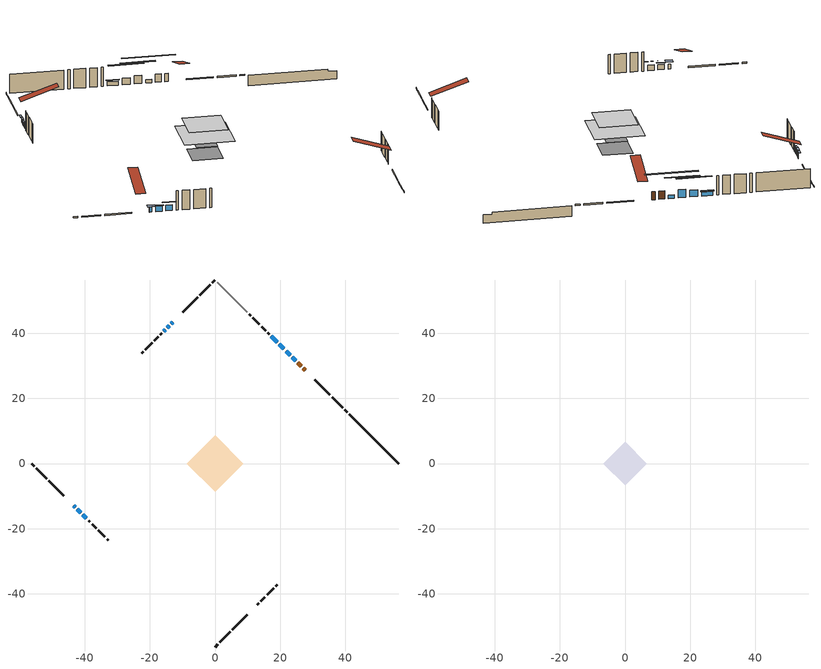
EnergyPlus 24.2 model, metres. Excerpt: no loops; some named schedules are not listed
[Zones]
conditioned space
 floor othersidecoefficients (Floor1 construction): -3.55,0 0,3.55 3.55,0 0,-3.55 z0.31
 floor othersidecoefficients (Floor2 construction): -0.43,0 0,0.43 0.43,0 0,-0.43 z0.31
 floor adiabatic (AdiabaticFloorConstruction): -8.62,0 0,8.62 8.62,0 0,-8.62 z2.75
 floor foundation (Slab1 construction): -5.23,0 0,5.23 5.23,0 0,-5.23 z-2.36
 wall outside (RimJoist1 construction): 0,-56.34 0.79,-55.54 / -56.34,0 -55.54,-0.79 / 0,56.34 -0.79,55.54 / 40.64,15.7 39.84,16.49 z0.31:0.61
 wall outside (RimJoist2 construction): 1.45,-54.89 4.7,-51.64 / -54.89,-1.45 -51.64,-4.7 / -1.45,54.89 -4.7,51.64 / 39.19,17.15 35.94,20.4 z0.31:0.61
 wall outside (RimJoist3 construction): 5.35,-50.98 9.97,-46.36 / -50.98,-5.35 -46.36,-9.97 / -5.35,50.98 -9.97,46.36 / 35.28,21.05 30.66,25.67 z0.31:0.61
 wall outside (AdiabaticWallConstruction 1): 27.64,28.69 27.07,29.27 / 26.41,29.92 25.45,30.89 z0.31:2.34
 wall outside (AdiabaticWallConstruction): -43.35,-12.99 -42.93,-13.41 z0.31:1.53; -12.99,43.35 -13.42,42.91 / -42.27,-14.06 -41.2,-15.14 / -40.54,-15.8 -39.46,-16.87 / -15.27,41.06 -15.71,40.63 z0.31:1.68; -14.08,42.26 -14.62,41.72 z0.31:1.84; 24.79,31.55 23.78,32.55 z0.31:1.12; 23.13,33.21 21.83,34.5 z0.31:2.34; 21.18,35.16 19.77,36.56 z0.31:1.99; 19.12,37.22 17.25,39.08 z0.31:1.33
 wall outside (Wall1 construction): 12.99,-43.34 13.39,-42.95 / -38.8,-17.53 -38.41,-17.93 / -16.36,39.97 -16.76,39.58 / 16.59,39.74 16.2,40.14 z0.31:5.19
 wall outside (Wall2 construction): 14.04,-42.29 15.31,-41.03 / -37.75,-18.58 -36.49,-19.85 / -17.41,38.92 -18.68,37.65 / 15.54,40.79 14.28,42.06 z0.31:5.19
 wall outside (Wall3 construction): 15.97,-40.37 18.02,-38.32 / -35.83,-20.51 -33.78,-22.56 / -19.34,37 -21.39,34.95 / 13.62,42.72 11.57,44.77 z0.31:5.19
 wall outside (Wall4 construction): 18.68,-37.66 19.06,-37.28 / -33.12,-23.21 -32.74,-23.6 / -22.05,34.29 -22.43,33.91 / 10.91,45.42 10.53,45.81 z0.31:5.19
 wall foundation (FoundationWall1 construction): 41.29,15.04,-2.36 41.29,15.04,0.31 54.83,1.5,0.31 54.83,1.5,-0.23 56.34,0,-0.23 56.34,0,-2.36
 wall adiabatic (Wall5 construction): 9.87,46.46 0.66,55.68 z0.31:5.19
 window (WindowConstruction 8): -43.34,-12.99 -42.93,-13.41 z0.31:1.53
 window (WindowConstruction 6): -12.99,43.34 -13.42,42.91 z0.31:1.68
 window (WindowConstruction 7): -14.08,42.26 -14.62,41.72 z0.31:1.83
 window (WindowConstruction 9): 24.79,31.55 23.78,32.55 z0.31:1.12
 window (WindowConstruction): 23.13,33.21 21.83,34.5 z0.31:2.34
 window (WindowConstruction 1): 21.18,35.16 19.78,36.56 z0.31:1.99
 window (WindowConstruction 2): 19.12,37.22 17.25,39.08 z0.31:1.32
 window (WindowConstruction 3): -42.27,-14.06 -41.2,-15.14 z0.31:1.68
 window (WindowConstruction 4): -40.54,-15.8 -39.46,-16.87 z0.31:1.68
 window (WindowConstruction 5): -15.28,41.06 -15.71,40.63 z0.31:1.68
 door (Door): 27.64,28.69 27.07,29.26 z0.31:2.34
 door (Door 1): 26.41,29.92 25.45,30.89 z0.31:2.34
 ceiling adiabatic (AdiabaticFloorConstruction): 0,-8.62 8.62,0 0,8.62 -8.62,0 z2.75
attic - vented
 floor to conditioned space (Floor3 construction Reversed): -6.64,0 0,6.64 6.64,0 0,-6.64 z5.19
 roof outside (Roof1 construction): 12.33,-44,5.19 5.87,-37.54,8.23 4.17,-39.24,8.23 10.63,-45.7,5.19; -44,-12.33,5.19 -37.54,-5.87,8.23 -39.24,-4.17,8.23 -45.7,-10.63,5.19; -12.33,44,5.19 -5.87,37.54,8.23 -4.17,39.24,8.23 -10.63,45.7,5.19; 28.3,28.04,5.19 21.84,21.57,8.23 23.54,19.87,8.23 30,26.33,5.19
shading: -42.5,-13.84 -43.78,-12.56 -44.64,-13.42 -43.36,-14.7 z2.14; -13.63,42.7 -12.78,43.56 -13.11,43.88 -13.96,43.03 z1.98; -14.83,41.51 -13.87,42.47 -14.19,42.79 -15.15,41.83 z2.13; 19.69,36.65 28.88,27.45 29.21,27.78 20.01,36.97 z6.91; 19.46,36.87 25.49,30.84 25.82,31.17 19.79,37.2 z5.69; 17.41,38.93 23.54,32.79 23.87,33.12 17.73,39.25 z5.34; 17.04,39.3 19.33,37.01 19.65,37.33 17.37,39.62 z1.62; -40.98,-15.35 -42.49,-13.85 -42.81,-14.18 -41.31,-15.68 z1.98; -38.82,-17.52 -41.18,-15.15 -41.39,-15.36 -39.03,-17.73 z2.59; -15.92,40.42 -15.06,41.27 -15.39,41.6 -16.24,40.74 z1.98
[Building]
Building 1: Terrain=Suburbs
[Site:Location]
Edmonton Intl AP_AB: Latitude {deg}=53.31; Longitude {deg}=-113.58; Time Zone {hr}=-7; Elevation {m}=723; Keep Site Location Information=Yes
[Site:GroundTemperature:Shallow]
-1.56185, -3.61833, -3.78302, -2.80711, 1.11059, 5.01004, 8.39065, 10.5322, 10.7141, 8.97234, 5.67794, 1.89811
[Site:WaterMainsTemperature]
Calculation Method=Schedule; Temperature Schedule=mains temperature schedule
[Material] Roughness=Rough; Thermal Absorptance=0.9
Name | Thickness {m} | Conductivity {W/m-K} | Density {kg/m3} | Specific Heat {J/kg-K} | Solar Absorptance | Visible Absorptance
asphalt or fiberglass shingles | 0.00635 | 0.162714 | 1121.4 | 1465.45 | 0.4 | 0.4
ceiling loosefill ins | 0.169333 | 0.0480833 | 16.02 | 1046.75 | 0.7 | 0.7
ceiling stud and cavity | 0.1397 | 0.0826429 | 65.682 | 1177.47 | 0.7 | 0.7
concrete 4.0 in. | 0.1016 | 1.803125 | 2242.8 | 837.4 | 0.7 | 0.7
concrete 8.0 in. | 0.2032 | 1.803125 | 2242.8 | 837.4 | 0.7 | 0.7
door material | 0.04445 | 0.053851 | 512.64 | 1214.23 | 0.7 | 0.7
exterior vertical ins | 0.0463172 | 0.029427 | 32.04 | 1214.23 | 0.7 | 0.7
floor covering | 0.0127 | 0.0433444 | 54.468 | 1339.84 | 0.6 | 0.6
floor rigid ins | 0.103632 | 0.029427 | 32.04 | 1214.23 | 0.7 | 0.7
floor rigid ins 1; wall rigid ins 2 | 0.512978 | 0.029427 | 32.04 | 1214.23 | 0.7 | 0.7
floor stud and cavity | 0.1397 | 0.127369 | 92.3553 | 1139.71 | 0.7 | 0.7
floor stud and cavity 1 | 0.1397 | 0.588135 | 92.3553 | 1139.71 | 0.7 | 0.7
floor stud and cavity 2 | 0.1397 | 1.75129 | 37.0049 | 1207.88 | 0.7 | 0.7
furniture material conditioned space 1 | 0.1524 | 0.115458 | 640.8 | 1214.23 | 0.6 | 0.6
gypsum board | 0.0127 | 0.160291 | 801 | 837.4 | 0.6 | 0.6
gypsum board 1 | 0.0127 | 0.160291 | 801 | 837.4 | 0.7 | 0.7
osb sheathing 0.5 in. | 0.0127 | 0.115458 | 512.64 | 1214.23 | 0.7 | 0.7
osb sheathing 0.75 in. | 0.01905 | 0.115458 | 512.64 | 1214.23 | 0.7 | 0.7
osb sheathing 2.0 in. | 0.0508 | 0.115458 | 512.64 | 1214.23 | 0.7 | 0.7
rim joist rigid ins; wall rigid ins | 0.051816 | 0.029427 | 32.04 | 1214.23 | 0.7 | 0.7
rim joist stud and cavity | 0.0508 | 0.0394352 | 125.044 | 1163.47 | 0.6 | 0.6
rim joist stud and cavity 1 | 0.0508 | 0.0373424 | 125.044 | 1163.47 | 0.6 | 0.6
wall rigid ins 1 | 0.051816 | 0.029427 | 32.04 | 1214.23 | 0.4 | 0.4
wall stud and cavity | 0.1397 | 0.289564 | 139.0536 | 1170.24 | 0.7 | 0.7
wall stud and cavity 1 | 0.1397 | 0.228645 | 139.0536 | 1170.24 | 0.7 | 0.7
wall stud and cavity 2 | 0.1397 | 0.217369 | 139.0536 | 1170.24 | 0.7 | 0.7
wall stud and cavity 3 | 0.1397 | 0.453384 | 139.0536 | 1170.24 | 0.7 | 0.7
wall stud and cavity 4 | 0.1397 | 0.173402 | 139.0536 | 1170.24 | 0.7 | 0.7
wall stud and cavity 5 | 0.0889 | 0.380278 | 52.3479 | 1209.89 | 0.7 | 0.7
wall stud and cavity 6 | 0.0889 | 0.391764 | 83.0341 | 1211.67 | 0.7 | 0.7
wood siding | 0.0254 | 0.102417 | 544.68 | 1172.36 | 0.4 | 0.4
wood siding 1; wood siding 2; wood siding 3 | 0.0254 | 0.102417 | 544.68 | 1172.36 | 0.7 | 0.7
[WindowMaterial:SimpleGlazingSystem]
Name | U-Factor {W/m2-K} | Solar Heat Gain Coefficient
WindowMaterial | 1.79879 | 0.39
WindowMaterial 1 | 1.14923 | 0.42
WindowMaterial 2 | 1.22985 | 0.4
WindowMaterial 3 | 1.2679 | 0.39
WindowMaterial 4 | 1.18557 | 0.41
WindowMaterial 5 | 1.47174 | 0.33
WindowMaterial 6 | 1.308779 | 0.38
WindowMaterial 7 | 1.25995 | 0.39
WindowMaterial 8 | 1.70681 | 0.41
WindowMaterial 9 | 1.85841 | 0.36
[Construction]
AdiabaticFloorConstruction: floor stud and cavity 2, floor rigid ins 1, osb sheathing 0.75 in., floor covering
AdiabaticWallConstruction: wood siding 2, wall rigid ins 2, wall stud and cavity 5, gypsum board
AdiabaticWallConstruction 1: wood siding 3, wall rigid ins 2, wall stud and cavity 5, gypsum board
Door; Door 1: door material
Floor1 construction: floor stud and cavity, floor rigid ins, osb sheathing 0.75 in., floor covering
Floor2 construction: floor stud and cavity 1, floor rigid ins, osb sheathing 0.75 in., floor covering
Floor3 construction Reversed: gypsum board, ceiling stud and cavity, ceiling loosefill ins
FoundationWall1 construction: concrete 8.0 in., gypsum board 1
furniture construction conditioned space 1: furniture material conditioned space 1
PartitionWallConstruction: gypsum board, wall stud and cavity 6, gypsum board
RimJoist1 construction: wood siding 1, rim joist rigid ins, osb sheathing 2.0 in., rim joist stud and cavity
RimJoist2 construction; RimJoist3 construction: wood siding 1, rim joist rigid ins, osb sheathing 2.0 in., rim joist stud and cavity 1
Roof1 construction: asphalt or fiberglass shingles
Slab1 construction: concrete 4.0 in.
Wall1 construction: wood siding, wall rigid ins, osb sheathing 0.5 in., wall stud and cavity, gypsum board
Wall2 construction: wood siding, wall rigid ins, osb sheathing 0.5 in., wall stud and cavity 1, gypsum board
Wall3 construction: wood siding, wall rigid ins, osb sheathing 0.5 in., wall stud and cavity 2, gypsum board
Wall4 construction: wood siding, wall rigid ins, osb sheathing 0.5 in., wall stud and cavity 3, gypsum board
Wall5 construction: wall rigid ins 1, osb sheathing 0.5 in., wall stud and cavity 4, gypsum board
WindowConstruction: WindowMaterial
WindowConstruction 1: WindowMaterial 1
WindowConstruction 2: WindowMaterial 2
WindowConstruction 3: WindowMaterial 3
WindowConstruction 4: WindowMaterial 4
WindowConstruction 5: WindowMaterial 5
WindowConstruction 6: WindowMaterial 6
WindowConstruction 7: WindowMaterial 7
WindowConstruction 8: WindowMaterial 8
WindowConstruction 9: WindowMaterial 9
[Zone] Multiplier=1; Part of Total Floor Area=Yes
Name | Volume {m3}
attic - vented | 43.5603
conditioned space | 572
[Space]
Name | Zone | Volume {m3}
attic - vented 1 | attic - vented | 43.5603
conditioned space 1 | conditioned space | 572
[ZoneInfiltration:EffectiveLeakageArea]
infil attic - vented 1: Zone or Space=attic - vented 1; Schedule=Always On Discrete; Effective Air Leakage Area {cm2}=3063.3; Stack Coefficient=0.000211874; Wind Coefficient=9.83464e-06
[ZoneMixing]
whole house fan mix: Zone or Space=attic - vented; Schedule=Always On Continuous; Design Flow Rate Calculation Method=Flow/Zone; Design Flow Rate {m3/s}=0; Source Zone or Space=conditioned space
[SurfaceProperty:OtherSideCoefficients]
other non-freezing space: Combined Convective/Radiative Film Coefficient {W/m2-K}=8.35; Constant Temperature Coefficient=1; External Dry-Bulb Temperature Coefficient=0; Ground Temperature Coefficient=0; Wind Speed Coefficient=0; Zone Air Temperature Coefficient=0; Constant Temperature Schedule=other non-freezing space; Previous Other Side Temperature Coefficient=0
[SurfaceProperty:ExposedFoundationPerimeter]
Slab1: Exposed Perimeter Calculation Method=TotalExposedPerimeter; Total Exposed Perimeter {m}=21.275
[InternalMass] Zone or ZoneList=conditioned space; Space or SpaceList=conditioned space 1
Name | Construction | Surface Area {m2}
furniture mass conditioned space 1 | furniture construction conditioned space 1 | 91.5362
partition wall mass | PartitionWallConstruction | 228.84
[Lights]
interior lighting: Zone or ZoneList or Space or SpaceList=conditioned space 1; Schedule=interior lighting schedule; Design Level Calculation Method=LightingLevel; Lighting Level {W}=343.2; Return Air Fraction=0; Fraction Radiant=0.6; Fraction Visible=0.2; Fraction Replaceable=1
[People]
occupants: Zone or ZoneList or Space or SpaceList=conditioned space 1; Number of People Schedule=occupants schedule; Number of People Calculation Method=People; Number of People=3; Fraction Radiant=0.314171; Sensible Heat Fraction=0.56303; Activity Level Schedule=occupants activity schedule; Carbon Dioxide Generation Rate {m3/s-W}=0; Enable ASHRAE 55 Comfort Warnings=No; Mean Radiant Temperature Calculation Type=EnclosureAveraged
[ElectricEquipment] Zone or ZoneList or Space or SpaceList=conditioned space 1; Design Level Calculation Method=EquipmentLevel
Name | Schedule | Design Level {W} | Fraction Latent | Fraction Radiant | Fraction Lost
clothes dryer | clothes dryer schedule | 140.772 | 0.015 | 0.081 | 0.85
clothes washer | clothes washer schedule | 32.1985 | 0.03 | 0.162 | 0.7
cooking range | cooking range schedule | 208.969 | 0.08 | 0.432 | 0.2
dishwasher | dishwasher schedule | 66.8632 | 0.3 | 0.18 | 0.4
fridge | fridge schedule | 72.9452 | 0 | 0.6 | 0
mech vent bath fan 0 | mech vent bath fan 0 schedule | 25.1 | 0 | 0 | 1
mech vent bath fan 1 | mech vent bath fan 1 schedule | 25.1 | 0 | 0 | 1
mech vent bath fan 2 | mech vent bath fan 2 schedule | 25.1 | 0 | 0 | 1
mech vent house fan | mech vent house fan schedule | 0 | 0 | 0 | 1
mech vent house fan cfis | mech vent house fan cfis schedule | 0 | 0 | 0 | 0
mech vent range fan 0 | mech vent range fan 0 schedule | 57 | 0 | 0 | 1
misc plug loads | misc plug loads schedule | 494.7 | 0.045 | 0.513 | 0.1
whole house fan | Always On Discrete | 0 | 0 | 0 | 1
[OtherEquipment] Zone or ZoneList or Space or SpaceList=conditioned space 1; Design Level Calculation Method=EquipmentLevel
Name | Fuel Type | Schedule | Design Level {W} | Fraction Latent | Fraction Radiant | Fraction Lost
clothes dryer 1 | Electricity | clothes dryer schedule | 0 | 0.015 | 0.081 | 0.85
cooking range 1 | Electricity | cooking range schedule | 0 | 0.08 | 0.432 | 0.2
general water use latent | None | general water use schedule | 59.3978 | 1 | 0 | 0
general water use sensible | None | general water use schedule | -58.539 | 0 | 0.6 | 0
mech vent house fan latent load | None | Always On Discrete | 0 | 1 | 0 | 0
mech vent house fan sensible load | None | Always On Discrete | 0 | 0 | 0 | 0
water heater energy adjustment1 | Electricity | Always On Discrete | 0.01 | 0 | 0 | 1
[ZoneInfiltration:DesignFlowRate] Zone or ZoneList or Space or SpaceList=conditioned space 1; Schedule=Always On Discrete; Design Flow Rate Calculation Method=Flow/Zone; Design Flow Rate {m3/s}=0
infil flow; natural vent flow; whole house fan flow
[Foundation:Kiva]
Foundation Kiva 1: Initial Indoor Air Temperature {C}=18; Wall Height Above Grade {m}=0.309982; Wall Depth Below Slab {m}=0.2032; Custom Block Material Name 1=exterior vertical ins; Custom Block Depth 1 {m}=2.66999; Custom Block X Position 1 {m}=0.2159; Custom Block Z Position 1 {m}=0
[Foundation:Kiva:Settings]
Soil Conductivity {W/m-K}=0.849921; Soil Density {kg/m3}=1842.3; Soil Specific Heat {J/kg-K}=418.7; Ground Solar Absorptivity=0.9; Ground Thermal Absorptivity=0.9; Ground Surface Roughness {m}=0.03; Far-Field Width {m}=40; Deep-Ground Boundary Condition=ZeroFlux; Deep-Ground Depth {m}=40; Minimum Cell Dimension {m}=0.2; Maximum Cell Growth Coefficient=3; Simulation Timestep=Timestep
[Exterior:Lights]
exterior lighting: Schedule=exterior lighting schedule; Design Level {W}=75.6
[Schedule:Constant]
Name | Hourly Value
Always On Continuous; mech vent house fan schedule; mech vent house fan cfis schedule; Always On Discrete | 1
other non-freezing space; fridge schedule | 0
occupants activity schedule | 117.228
[Schedule:Week:Daily]
interior lighting schedule Week Rule - Jan1-Jan27: interior lighting schedule day, interior lighting schedule day, interior lighting schedule day, interior lighting schedule day, interior lighting schedule day, interior lighting schedule day, interior lighting schedule day, interior lighting schedule default day, interior lighting schedule default day, interior lighting schedule default day, interior lighting schedule default day, interior lighting schedule default day
interior lighting schedule Week Rule - Jan28-Feb3: interior lighting schedule day, interior lighting schedule day, interior lighting schedule day, interior lighting schedule day, interior lighting schedule day 1, interior lighting schedule day 1, interior lighting schedule day 1, interior lighting schedule default day, interior lighting schedule default day, interior lighting schedule default day, interior lighting schedule default day, interior lighting schedule default day
interior lighting schedule Week Rule - Feb4-Feb24: interior lighting schedule day 1, interior lighting schedule day 1, interior lighting schedule day 1, interior lighting schedule day 1, interior lighting schedule day 1, interior lighting schedule day 1, interior lighting schedule day 1, interior lighting schedule default day, interior lighting schedule default day, interior lighting schedule default day, interior lighting schedule default day, interior lighting schedule default day
interior lighting schedule Week Rule - Feb25-Mar3: interior lighting schedule day 1, interior lighting schedule day 1, interior lighting schedule day 1, interior lighting schedule day 1, interior lighting schedule day 2, interior lighting schedule day 2, interior lighting schedule day 2, interior lighting schedule default day, interior lighting schedule default day, interior lighting schedule default day, interior lighting schedule default day, interior lighting schedule default day
interior lighting schedule Week Rule - Mar4-Mar31: interior lighting schedule day 2, interior lighting schedule day 2, interior lighting schedule day 2, interior lighting schedule day 2, interior lighting schedule day 2, interior lighting schedule day 2, interior lighting schedule day 2, interior lighting schedule default day, interior lighting schedule default day, interior lighting schedule default day, interior lighting schedule default day, interior lighting schedule default day
interior lighting schedule Week Rule - Apr1-Apr28: interior lighting schedule day 3, interior lighting schedule day 3, interior lighting schedule day 3, interior lighting schedule day 3, interior lighting schedule day 3, interior lighting schedule day 3, interior lighting schedule day 3, interior lighting schedule default day, interior lighting schedule default day, interior lighting schedule default day, interior lighting schedule default day, interior lighting schedule default day
interior lighting schedule Week Rule - Apr29-May5: interior lighting schedule day 3, interior lighting schedule day 3, interior lighting schedule day 4, interior lighting schedule day 4, interior lighting schedule day 4, interior lighting schedule day 4, interior lighting schedule day 4, interior lighting schedule default day, interior lighting schedule default day, interior lighting schedule default day, interior lighting schedule default day, interior lighting schedule default day
interior lighting schedule Week Rule - May6-May26: interior lighting schedule day 4, interior lighting schedule day 4, interior lighting schedule day 4, interior lighting schedule day 4, interior lighting schedule day 4, interior lighting schedule day 4, interior lighting schedule day 4, interior lighting schedule default day, interior lighting schedule default day, interior lighting schedule default day, interior lighting schedule default day, interior lighting schedule default day
interior lighting schedule Week Rule - May27-Jun2: interior lighting schedule day 4, interior lighting schedule day 4, interior lighting schedule day 4, interior lighting schedule day 4, interior lighting schedule day 4, interior lighting schedule day 5, interior lighting schedule day 5, interior lighting schedule default day, interior lighting schedule default day, interior lighting schedule default day, interior lighting schedule default day, interior lighting schedule default day
interior lighting schedule Week Rule - Jun3-Jun30: interior lighting schedule day 5, interior lighting schedule day 5, interior lighting schedule day 5, interior lighting schedule day 5, interior lighting schedule day 5, interior lighting schedule day 5, interior lighting schedule day 5, interior lighting schedule default day, interior lighting schedule default day, interior lighting schedule default day, interior lighting schedule default day, interior lighting schedule default day
interior lighting schedule Week Rule - Jul1-Jul28: interior lighting schedule day 6, interior lighting schedule day 6, interior lighting schedule day 6, interior lighting schedule day 6, interior lighting schedule day 6, interior lighting schedule day 6, interior lighting schedule day 6, interior lighting schedule default day, interior lighting schedule default day, interior lighting schedule default day, interior lighting schedule default day, interior lighting schedule default day
interior lighting schedule Week Rule - Jul29-Aug4: interior lighting schedule day 6, interior lighting schedule day 6, interior lighting schedule day 6, interior lighting schedule day 7, interior lighting schedule day 7, interior lighting schedule day 7, interior lighting schedule day 7, interior lighting schedule default day, interior lighting schedule default day, interior lighting schedule default day, interior lighting schedule default day, interior lighting schedule default day
interior lighting schedule Week Rule - Aug5-Aug25: interior lighting schedule day 7, interior lighting schedule day 7, interior lighting schedule day 7, interior lighting schedule day 7, interior lighting schedule day 7, interior lighting schedule day 7, interior lighting schedule day 7, interior lighting schedule default day, interior lighting schedule default day, interior lighting schedule default day, interior lighting schedule default day, interior lighting schedule default day
interior lighting schedule Week Rule - Aug26-Sep1: interior lighting schedule day 7, interior lighting schedule day 7, interior lighting schedule day 7, interior lighting schedule day 7, interior lighting schedule day 7, interior lighting schedule day 7, interior lighting schedule day 8, interior lighting schedule default day, interior lighting schedule default day, interior lighting schedule default day, interior lighting schedule default day, interior lighting schedule default day
interior lighting schedule Week Rule - Sep2-Sep29: interior lighting schedule day 8, interior lighting schedule day 8, interior lighting schedule day 8, interior lighting schedule day 8, interior lighting schedule day 8, interior lighting schedule day 8, interior lighting schedule day 8, interior lighting schedule default day, interior lighting schedule default day, interior lighting schedule default day, interior lighting schedule default day, interior lighting schedule default day
interior lighting schedule Week Rule - Sep30-Oct6: interior lighting schedule day 8, interior lighting schedule day 9, interior lighting schedule day 9, interior lighting schedule day 9, interior lighting schedule day 9, interior lighting schedule day 9, interior lighting schedule day 9, interior lighting schedule default day, interior lighting schedule default day, interior lighting schedule default day, interior lighting schedule default day, interior lighting schedule default day
interior lighting schedule Week Rule - Oct7-Oct27: interior lighting schedule day 9, interior lighting schedule day 9, interior lighting schedule day 9, interior lighting schedule day 9, interior lighting schedule day 9, interior lighting schedule day 9, interior lighting schedule day 9, interior lighting schedule default day, interior lighting schedule default day, interior lighting schedule default day, interior lighting schedule default day, interior lighting schedule default day
interior lighting schedule Week Rule - Oct28-Nov3: interior lighting schedule day 9, interior lighting schedule day 9, interior lighting schedule day 9, interior lighting schedule day 9, interior lighting schedule day 10, interior lighting schedule day 10, interior lighting schedule day 10, interior lighting schedule default day, interior lighting schedule default day, interior lighting schedule default day, interior lighting schedule default day, interior lighting schedule default day
interior lighting schedule Week Rule - Nov4-Nov24: interior lighting schedule day 10, interior lighting schedule day 10, interior lighting schedule day 10, interior lighting schedule day 10, interior lighting schedule day 10, interior lighting schedule day 10, interior lighting schedule day 10, interior lighting schedule default day, interior lighting schedule default day, interior lighting schedule default day, interior lighting schedule default day, interior lighting schedule default day
interior lighting schedule Week Rule - Nov25-Dec1: interior lighting schedule day 10, interior lighting schedule day 10, interior lighting schedule day 10, interior lighting schedule day 10, interior lighting schedule day 10, interior lighting schedule day 10, interior lighting schedule day 11, interior lighting schedule default day, interior lighting schedule default day, interior lighting schedule default day, interior lighting schedule default day, interior lighting schedule default day
interior lighting schedule Week Rule - Dec2-Dec31: interior lighting schedule day 11, interior lighting schedule day 11, interior lighting schedule day 11, interior lighting schedule day 11, interior lighting schedule day 11, interior lighting schedule day 11, interior lighting schedule day 11, interior lighting schedule default day, interior lighting schedule default day, interior lighting schedule default day, interior lighting schedule default day, interior lighting schedule default day
occupants schedule Week Rule - Jan1-Dec31: occupants schedule day, occupants schedule day, occupants schedule day, occupants schedule day, occupants schedule day, occupants schedule day, occupants schedule day, occupants schedule default day, occupants schedule default day, occupants schedule default day, occupants schedule default day, occupants schedule default day
clothes dryer schedule Week Rule - Jan1-Dec31: clothes dryer schedule day, clothes dryer schedule day, clothes dryer schedule day, clothes dryer schedule day, clothes dryer schedule day, clothes dryer schedule day, clothes dryer schedule day, clothes dryer schedule default day, clothes dryer schedule default day, clothes dryer schedule default day, clothes dryer schedule default day, clothes dryer schedule default day
clothes washer schedule Week Rule - Jan1-Dec31: clothes washer schedule day, clothes washer schedule day, clothes washer schedule day, clothes washer schedule day, clothes washer schedule day, clothes washer schedule day, clothes washer schedule day, clothes washer schedule default day, clothes washer schedule default day, clothes washer schedule default day, clothes washer schedule default day, clothes washer schedule default day
cooking range schedule Week Rule - Jan1-Dec31: cooking range schedule day, cooking range schedule day, cooking range schedule day, cooking range schedule day, cooking range schedule day, cooking range schedule day, cooking range schedule day, cooking range schedule default day, cooking range schedule default day, cooking range schedule default day, cooking range schedule default day, cooking range schedule default day
dishwasher schedule Week Rule - Jan1-Dec31: dishwasher schedule day, dishwasher schedule day, dishwasher schedule day, dishwasher schedule day, dishwasher schedule day, dishwasher schedule day, dishwasher schedule day, dishwasher schedule default day, dishwasher schedule default day, dishwasher schedule default day, dishwasher schedule default day, dishwasher schedule default day
mech vent bath fan 0 schedule Week Rule - Jan1-Dec31: mech vent bath fan 0 schedule day, mech vent bath fan 0 schedule day, mech vent bath fan 0 schedule day, mech vent bath fan 0 schedule day, mech vent bath fan 0 schedule day, mech vent bath fan 0 schedule day, mech vent bath fan 0 schedule day, mech vent bath fan 0 schedule default day, mech vent bath fan 0 schedule default day, mech vent bath fan 0 schedule default day, mech vent bath fan 0 schedule default day, mech vent bath fan 0 schedule default day
mech vent bath fan 1 schedule Week Rule - Jan1-Dec31: mech vent bath fan 1 schedule day, mech vent bath fan 1 schedule day, mech vent bath fan 1 schedule day, mech vent bath fan 1 schedule day, mech vent bath fan 1 schedule day, mech vent bath fan 1 schedule day, mech vent bath fan 1 schedule day, mech vent bath fan 1 schedule default day, mech vent bath fan 1 schedule default day, mech vent bath fan 1 schedule default day, mech vent bath fan 1 schedule default day, mech vent bath fan 1 schedule default day
mech vent bath fan 2 schedule Week Rule - Jan1-Dec31: mech vent bath fan 2 schedule day, mech vent bath fan 2 schedule day, mech vent bath fan 2 schedule day, mech vent bath fan 2 schedule day, mech vent bath fan 2 schedule day, mech vent bath fan 2 schedule day, mech vent bath fan 2 schedule day, mech vent bath fan 2 schedule default day, mech vent bath fan 2 schedule default day, mech vent bath fan 2 schedule default day, mech vent bath fan 2 schedule default day, mech vent bath fan 2 schedule default day
mech vent range fan 0 schedule Week Rule - Jan1-Dec31: mech vent range fan 0 schedule day, mech vent range fan 0 schedule day, mech vent range fan 0 schedule day, mech vent range fan 0 schedule day, mech vent range fan 0 schedule day, mech vent range fan 0 schedule day, mech vent range fan 0 schedule day, mech vent range fan 0 schedule default day, mech vent range fan 0 schedule default day, mech vent range fan 0 schedule default day, mech vent range fan 0 schedule default day, mech vent range fan 0 schedule default day
misc plug loads schedule Week Rule - Jan1-Dec31: misc plug loads schedule day, misc plug loads schedule day, misc plug loads schedule day, misc plug loads schedule day, misc plug loads schedule day, misc plug loads schedule day, misc plug loads schedule day, misc plug loads schedule default day, misc plug loads schedule default day, misc plug loads schedule default day, misc plug loads schedule default day, misc plug loads schedule default day
general water use schedule Week Rule - Jan1-Dec31: general water use schedule day, general water use schedule day, general water use schedule day, general water use schedule day, general water use schedule day, general water use schedule day, general water use schedule day, general water use schedule default day, general water use schedule default day, general water use schedule default day, general water use schedule default day, general water use schedule default day
exterior lighting schedule Week Rule - Jan1-Jan27: exterior lighting schedule day, exterior lighting schedule day, exterior lighting schedule day, exterior lighting schedule day, exterior lighting schedule day, exterior lighting schedule day, exterior lighting schedule day, exterior lighting schedule default day, exterior lighting schedule default day, exterior lighting schedule default day, exterior lighting schedule default day, exterior lighting schedule default day
exterior lighting schedule Week Rule - Jan28-Feb3: exterior lighting schedule day, exterior lighting schedule day, exterior lighting schedule day, exterior lighting schedule day, exterior lighting schedule day 1, exterior lighting schedule day 1, exterior lighting schedule day 1, exterior lighting schedule default day, exterior lighting schedule default day, exterior lighting schedule default day, exterior lighting schedule default day, exterior lighting schedule default day
exterior lighting schedule Week Rule - Feb4-Feb24: exterior lighting schedule day 1, exterior lighting schedule day 1, exterior lighting schedule day 1, exterior lighting schedule day 1, exterior lighting schedule day 1, exterior lighting schedule day 1, exterior lighting schedule day 1, exterior lighting schedule default day, exterior lighting schedule default day, exterior lighting schedule default day, exterior lighting schedule default day, exterior lighting schedule default day
exterior lighting schedule Week Rule - Feb25-Mar3: exterior lighting schedule day 1, exterior lighting schedule day 1, exterior lighting schedule day 1, exterior lighting schedule day 1, exterior lighting schedule day 2, exterior lighting schedule day 2, exterior lighting schedule day 2, exterior lighting schedule default day, exterior lighting schedule default day, exterior lighting schedule default day, exterior lighting schedule default day, exterior lighting schedule default day
exterior lighting schedule Week Rule - Mar4-Mar31: exterior lighting schedule day 2, exterior lighting schedule day 2, exterior lighting schedule day 2, exterior lighting schedule day 2, exterior lighting schedule day 2, exterior lighting schedule day 2, exterior lighting schedule day 2, exterior lighting schedule default day, exterior lighting schedule default day, exterior lighting schedule default day, exterior lighting schedule default day, exterior lighting schedule default day
exterior lighting schedule Week Rule - Apr1-Apr28: exterior lighting schedule day 3, exterior lighting schedule day 3, exterior lighting schedule day 3, exterior lighting schedule day 3, exterior lighting schedule day 3, exterior lighting schedule day 3, exterior lighting schedule day 3, exterior lighting schedule default day, exterior lighting schedule default day, exterior lighting schedule default day, exterior lighting schedule default day, exterior lighting schedule default day
exterior lighting schedule Week Rule - Apr29-May5: exterior lighting schedule day 3, exterior lighting schedule day 3, exterior lighting schedule day 4, exterior lighting schedule day 4, exterior lighting schedule day 4, exterior lighting schedule day 4, exterior lighting schedule day 4, exterior lighting schedule default day, exterior lighting schedule default day, exterior lighting schedule default day, exterior lighting schedule default day, exterior lighting schedule default day
exterior lighting schedule Week Rule - May6-May26: exterior lighting schedule day 4, exterior lighting schedule day 4, exterior lighting schedule day 4, exterior lighting schedule day 4, exterior lighting schedule day 4, exterior lighting schedule day 4, exterior lighting schedule day 4, exterior lighting schedule default day, exterior lighting schedule default day, exterior lighting schedule default day, exterior lighting schedule default day, exterior lighting schedule default day
[Schedule:Year]
interior lighting schedule: interior lighting schedule Week Rule - Jan1-Jan27, 1, 1, 1, 27, interior lighting schedule Week Rule - Jan28-Feb3, 1, 28, 2, 3, interior lighting schedule Week Rule - Feb4-Feb24, 2, 4, 2, 24, interior lighting schedule Week Rule - Feb25-Mar3, 2, 25, 3, 3, interior lighting schedule Week Rule - Mar4-Mar31, 3, 4, 3, 31, interior lighting schedule Week Rule - Apr1-Apr28, 4, 1, 4, 28, interior lighting schedule Week Rule - Apr29-May5, 4, 29, 5, 5, interior lighting schedule Week Rule - May6-May26, 5, 6, 5, 26, interior lighting schedule Week Rule - May27-Jun2, 5, 27, 6, 2, interior lighting schedule Week Rule - Jun3-Jun30, 6, 3, 6, 30, interior lighting schedule Week Rule - Jul1-Jul28, 7, 1, 7, 28, interior lighting schedule Week Rule - Jul29-Aug4, 7, 29, 8, 4, interior lighting schedule Week Rule - Aug5-Aug25, 8, 5, 8, 25, interior lighting schedule Week Rule - Aug26-Sep1, 8, 26, 9, 1, interior lighting schedule Week Rule - Sep2-Sep29, 9, 2, 9, 29, interior lighting schedule Week Rule - Sep30-Oct6, 9, 30, 10, 6, interior lighting schedule Week Rule - Oct7-Oct27, 10, 7, 10, 27, interior lighting schedule Week Rule - Oct28-Nov3, 10, 28, 11, 3, interior lighting schedule Week Rule - Nov4-Nov24, 11, 4, 11, 24, interior lighting schedule Week Rule - Nov25-Dec1, 11, 25, 12, 1, interior lighting schedule Week Rule - Dec2-Dec31, 12, 2, 12, 31
occupants schedule: occupants schedule Week Rule - Jan1-Dec31, 1, 1, 12, 31
clothes dryer schedule: clothes dryer schedule Week Rule - Jan1-Dec31, 1, 1, 12, 31
clothes washer schedule: clothes washer schedule Week Rule - Jan1-Dec31, 1, 1, 12, 31
cooking range schedule: cooking range schedule Week Rule - Jan1-Dec31, 1, 1, 12, 31
dishwasher schedule: dishwasher schedule Week Rule - Jan1-Dec31, 1, 1, 12, 31
mech vent bath fan 0 schedule: mech vent bath fan 0 schedule Week Rule - Jan1-Dec31, 1, 1, 12, 31
mech vent bath fan 1 schedule: mech vent bath fan 1 schedule Week Rule - Jan1-Dec31, 1, 1, 12, 31
mech vent bath fan 2 schedule: mech vent bath fan 2 schedule Week Rule - Jan1-Dec31, 1, 1, 12, 31
mech vent range fan 0 schedule: mech vent range fan 0 schedule Week Rule - Jan1-Dec31, 1, 1, 12, 31
misc plug loads schedule: misc plug loads schedule Week Rule - Jan1-Dec31, 1, 1, 12, 31
general water use schedule: general water use schedule Week Rule - Jan1-Dec31, 1, 1, 12, 31
exterior lighting schedule: exterior lighting schedule Week Rule - Jan1-Jan27, 1, 1, 1, 27, exterior lighting schedule Week Rule - Jan28-Feb3, 1, 28, 2, 3, exterior lighting schedule Week Rule - Feb4-Feb24, 2, 4, 2, 24, exterior lighting schedule Week Rule - Feb25-Mar3, 2, 25, 3, 3, exterior lighting schedule Week Rule - Mar4-Mar31, 3, 4, 3, 31, exterior lighting schedule Week Rule - Apr1-Apr28, 4, 1, 4, 28, exterior lighting schedule Week Rule - Apr29-May5, 4, 29, 5, 5, exterior lighting schedule Week Rule - May6-May26, 5, 6, 5, 26, exterior lighting schedule Week Rule - May27-Jun2, 5, 27, 6, 2, exterior lighting schedule Week Rule - Jun3-Jun30, 6, 3, 6, 30, exterior lighting schedule Week Rule - Jul1-Jul28, 7, 1, 7, 28, exterior lighting schedule Week Rule - Jul29-Aug4, 7, 29, 8, 4, exterior lighting schedule Week Rule - Aug5-Aug25, 8, 5, 8, 25, exterior lighting schedule Week Rule - Aug26-Sep1, 8, 26, 9, 1, exterior lighting schedule Week Rule - Sep2-Sep29, 9, 2, 9, 29, exterior lighting schedule Week Rule - Sep30-Oct6, 9, 30, 10, 6, exterior lighting schedule Week Rule - Oct7-Oct27, 10, 7, 10, 27, exterior lighting schedule Week Rule - Oct28-Nov3, 10, 28, 11, 3, exterior lighting schedule Week Rule - Nov4-Nov24, 11, 4, 11, 24, exterior lighting schedule Week Rule - Nov25-Dec1, 11, 25, 12, 1, exterior lighting schedule Week Rule - Dec2-Dec31, 12, 2, 12, 31
[Schedule:Compact]
mains temperature schedule: Through: 01/01, For: AllDays, Until: 24:00, 3.97167, Through: 01/02, For: AllDays, Until: 24:00, 3.90778, Through: 01/03, For: AllDays, Until: 24:00, 3.84556, Through: 01/04, For: AllDays, Until: 24:00, 3.78389, Through: 01/05, For: AllDays, Until: 24:00, 3.72278, Through: 01/06, For: AllDays, Until: 24:00, 3.66278, Through: 01/07, For: AllDays, Until: 24:00, 3.60389, Through: 01/08, For: AllDays, Until: 24:00, 3.54556, Through: 01/09, For: AllDays, Until: 24:00, 3.48833, Through: 01/10, For: AllDays, Until: 24:00, 3.43167, Through: 01/11, For: AllDays, Until: 24:00, 3.37611, Through: 01/12, For: AllDays, Until: 24:00, 3.32167, Through: 01/13, For: AllDays, Until: 24:00, 3.26833, Through: 01/14, For: AllDays, Until: 24:00, 3.21556, Through: 01/15, For: AllDays, Until: 24:00, 3.16444, Through: 01/16, For: AllDays, Until: 24:00, 3.11389, Through: 01/17, For: AllDays, Until: 24:00, 3.06444, Through: 01/18, For: AllDays, Until: 24:00, 3.01611, Through: 01/19, For: AllDays, Until: 24:00, 2.96889, Through: 01/20, For: AllDays, Until: 24:00, 2.92278, Through: 01/21, For: AllDays, Until: 24:00, 2.87722, Through: 01/22, For: AllDays, Until: 24:00, 2.83333, Through: 01/23, For: AllDays, Until: 24:00, 2.79056, Through: 01/24, For: AllDays, Until: 24:00, 2.74889, Through: 01/25, For: AllDays, Until: 24:00, 2.70833, Through: 01/26, For: AllDays, Until: 24:00, 2.66889, Through: 01/27, For: AllDays, Until: 24:00, 2.63056, Through: 01/28, For: AllDays, Until: 24:00, 2.59333, Through: 01/29, For: AllDays, Until: 24:00, 2.55778, Through: 01/30, For: AllDays, Until: 24:00, 2.52278, Through: 01/31, For: AllDays, Until: 24:00, 2.48944, Through: 02/01, For: AllDays, Until: 24:00, 2.45722, Through: 02/02, For: AllDays, Until: 24:00, 2.42611, Through: 02/03, For: AllDays, Until: 24:00, 2.39667, Through: 02/04, For: AllDays, Until: 24:00, 2.36833, Through: 02/05, For: AllDays, Until: 24:00, 2.34111, Through: 02/06, For: AllDays, Until: 24:00, 2.315, Through: 02/07, For: AllDays, Until: 24:00, 2.29056, Through: 02/08, For: AllDays, Until: 24:00, 2.26722, Through: 02/09, For: AllDays, Until: 24:00, 2.245, Through: 02/10, For: AllDays, Until: 24:00, 2.22444, Through: 02/11, For: AllDays, Until: 24:00, 2.20444, Through: 02/12, For: AllDays, Until: 24:00, 2.18667, Through: 02/13, For: AllDays, Until: 24:00, 2.17, Through: 02/14, For: AllDays, Until: 24:00, 2.15444, Through: 02/15, For: AllDays, Until: 24:00, 2.14, Through: 02/16, For: AllDays, Until: 24:00, 2.12722, Through: 02/17, For: AllDays, Until: 24:00, 2.11556, Through: 02/18, For: AllDays, Until: 24:00, 2.10556, Through: 02/19, For: AllDays, Until: 24:00, 2.09667, Through: 02/20, For: AllDays, Until: 24:00, 2.08889, Through: 02/21, For: AllDays, Until: 24:00, 2.08278, Through: 02/22, For: AllDays, Until: 24:00, 2.07833, Through: 02/23, For: AllDays, Until: 24:00, 2.07444, Through: 02/24, For: AllDays, Until: 24:00, 2.07278, Through: 02/25, For: AllDays, Until: 24:00, 2.07167, Through: 02/26, For: AllDays, Until: 24:00, 2.07222, Through: 02/27, For: AllDays, Until: 24:00, 2.07444, Through: 02/28, For: AllDays, Until: 24:00, 2.07778, Through: 03/01, For: AllDays, Until: 24:00, 2.08222, Through: 03/02, For: AllDays, Until: 24:00, 2.08833, Through: 03/03, For: AllDays, Until: 24:00, 2.09556, Through: 03/04, For: AllDays, Until: 24:00, 2.10444, Through: 03/05, For: AllDays, Until: 24:00, 2.11444, Through: 03/06, For: AllDays, Until: 24:00, 2.12556, Through: 03/07, For: AllDays, Until: 24:00, 2.13833, Through: 03/08, For: AllDays, Until: 24:00, 2.15278, Through: 03/09, For: AllDays, Until: 24:00, 2.16778, Through: 03/10, For: AllDays, Until: 24:00, 2.18444, Through: 03/11, For: AllDays, Until: 24:00, 2.20278, Through: 03/12, For: AllDays, Until: 24:00, 2.22167, Through: 03/13, For: AllDays, Until: 24:00, 2.24278, Through: 03/14, For: AllDays, Until: 24:00, 2.26444, Through: 03/15, For: AllDays, Until: 24:00, 2.28778, Through: 03/16, For: AllDays, Until: 24:00, 2.31222, Through: 03/17, For: AllDays, Until: 24:00, 2.33778, Through: 03/18, For: AllDays, Until: 24:00, 2.365, Through: 03/19, For: AllDays, Until: 24:00, 2.39333, Through: 03/20, For: AllDays, Until: 24:00, 2.42278, Through: 03/21, For: AllDays, Until: 24:00, 2.45389, Through: 03/22, For: AllDays, Until: 24:00, 2.48611, Through: 03/23, For: AllDays, Until: 24:00, 2.51889, Through: 03/24, For: AllDays, Until: 24:00, 2.55389, Through: 03/25, For: AllDays, Until: 24:00, 2.58944, Through: 03/26, For: AllDays, Until: 24:00, 2.62611, Through: 03/27, For: AllDays, Until: 24:00, 2.66444, Through: 03/28, For: AllDays, Until: 24:00, 2.70389, Through: 03/29, For: AllDays, Until: 24:00, 2.74389, Through: 03/30, For: AllDays, Until: 24:00, 2.78556, Through: 03/31, For: AllDays, Until: 24:00, 2.82833, Through: 04/01, For: AllDays, Until: 24:00, 2.87222, Through: 04/02, For: AllDays, Until: 24:00, 2.91722, Through: 04/03, For: AllDays, Until: 24:00, 2.96333, Through: 04/04, For: AllDays, Until: 24:00, 3.01056, Through: 04/05, For: AllDays, Until: 24:00, 3.05889, Through: 04/06, For: AllDays, Until: 24:00, 3.10833, Through: 04/07, For: AllDays, Until: 24:00, 3.15833, Through: 04/08, For: AllDays, Until: 24:00, 3.21, Through: 04/09, For: AllDays, Until: 24:00, 3.26222, Through: 04/10, For: AllDays, Until: 24:00, 3.31556, Through: 04/11, For: AllDays, Until: 24:00, 3.37, Through: 04/12, For: AllDays, Until: 24:00, 3.42556, Through: 04/13, For: AllDays, Until: 24:00, 3.48167, Through: 04/14, For: AllDays, Until: 24:00, 3.53889, Through: 04/15, For: AllDays, Until: 24:00, 3.59722, Through: 04/16, For: AllDays, Until: 24:00, 3.65611, Through: 04/17, For: AllDays, Until: 24:00, 3.71611, Through: 04/18, For: AllDays, Until: 24:00, 3.77667, Through: 04/19, For: AllDays, Until: 24:00, 3.83833, Through: 04/20, For: AllDays, Until: 24:00, 3.90111, Through: 04/21, For: AllDays, Until: 24:00, 3.96444, Through: 04/22, For: AllDays, Until: 24:00, 4.02833, Through: 04/23, For: AllDays, Until: 24:00, 4.09333, Through: 04/24, For: AllDays, Until: 24:00, 4.15889, Through: 04/25, For: AllDays, Until: 24:00, 4.225, Through: 04/26, For: AllDays, Until: 24:00, 4.29222, Through: 04/27, For: AllDays, Until: 24:00, 4.36, Through: 04/28, For: AllDays, Until: 24:00, 4.42833, Through: 04/29, For: AllDays, Until: 24:00, 4.49722, Through: 04/30, For: AllDays, Until: 24:00, 4.56667, Through: 05/01, For: AllDays, Until: 24:00, 4.63722, Through: 05/02, For: AllDays, Until: 24:00, 4.70833, Through: 05/03, For: AllDays, Until: 24:00, 4.77944, Through: 05/04, For: AllDays, Until: 24:00, 4.85167, Through: 05/05, For: AllDays, Until: 24:00, 4.92389, Through: 05/06, For: AllDays, Until: 24:00, 4.99722, Through: 05/07, For: AllDays, Until: 24:00, 5.07056, Through: 05/08, For: AllDays, Until: 24:00, 5.145, Through: 05/09, For: AllDays, Until: 24:00, 5.21944, Through: 05/10, For: AllDays, Until: 24:00, 5.29389, Through: 05/11, For: AllDays, Until: 24:00, 5.36944, Through: 05/12, For: AllDays, Until: 24:00, 5.445, Through: 05/13, For: AllDays, Until: 24:00, 5.52111, Through: 05/14, For: AllDays, Until: 24:00, 5.59722, Through: 05/15, For: AllDays, Until: 24:00, 5.67389, Through: 05/16, For: AllDays, Until: 24:00, 5.75056, Through: 05/17, For: AllDays, Until: 24:00, 5.82778, Through: 05/18, For: AllDays, Until: 24:00, 5.90556, Through: 05/19, For: AllDays, Until: 24:00, 5.98278, Through: 05/20, For: AllDays, Until: 24:00, 6.06056, Through: 05/21, For: AllDays, Until: 24:00, 6.13889, Through: 05/22, For: AllDays, Until: 24:00, 6.21667, Through: 05/23, For: AllDays, Until: 24:00, 6.295, Through: 05/24, For: AllDays, Until: 24:00, 6.37333, Through: 05/25, For: AllDays, Until: 24:00, 6.45222, Through: 05/26, For: AllDays, Until: 24:00, 6.53056, Through: 05/27, For: AllDays, Until: 24:00, 6.60889, Through: 05/28, For: AllDays, Until: 24:00, 6.68778, Through: 05/29, For: AllDays, Until: 24:00, 6.76611, Through: 05/30, For: AllDays, Until: 24:00, 6.84444, Through: 05/31, For: AllDays, Until: 24:00, 6.92278, Through: 06/01, For: AllDays, Until: 24:00, 7.00111, Through: 06/02, For: AllDays, Until: 24:00, 7.07944, Through: 06/03, For: AllDays, Until: 24:00, 7.15778, Through: 06/04, For: AllDays, Until: 24:00, 7.23556, Through: 06/05, For: AllDays, Until: 24:00, 7.31333, Through: 06/06, For: AllDays, Until: 24:00, 7.39056, Through: 06/07, For: AllDays, Until: 24:00, 7.46833, Through: 06/08, For: AllDays, Until: 24:00, 7.545, Through: 06/09, For: AllDays, Until: 24:00, 7.62222, Through: 06/10, For: AllDays, Until: 24:00, 7.69833, Through: 06/11, For: AllDays, Until: 24:00, 7.775, Through: 06/12, For: AllDays, Until: 24:00, 7.85056, Through: 06/13, For: AllDays, Until: 24:00, 7.92611, Through: 06/14, For: AllDays, Until: 24:00, 8.00111, Through: 06/15, For: AllDays, Until: 24:00, 8.07611, Through: 06/16, For: AllDays, Until: 24:00, 8.15056, Through: 06/17, For: AllDays, Until: 24:00, 8.22389, Through: 06/18, For: AllDays, Until: 24:00, 8.29778, Through: 06/19, For: AllDays, Until: 24:00, 8.37056, Through: 06/20, For: AllDays, Until: 24:00, 8.44278, Through: 06/21, For: AllDays, Until: 24:00, 8.51444, Through: 06/22, For: AllDays, Until: 24:00, 8.58611, Through: 06/23, For: AllDays, Until: 24:00, 8.65667, Through: 06/24, For: AllDays, Until: 24:00, 8.72667, Through: 06/25, For: AllDays, Until: 24:00, 8.79611, Through: 06/26, For: AllDays, Until: 24:00, 8.865, Through: 06/27, For: AllDays, Until: 24:00, 8.93333, Through: 06/28, For: AllDays, Until: 24:00, 9.00056, Through: 06/29, For: AllDays, Until: 24:00, 9.06778, Through: 06/30, For: AllDays, Until: 24:00, 9.13333, Through: 07/01, For: AllDays, Until: 24:00, 9.19889, Through: 07/02, For: AllDays, Until: 24:00, 9.26333, Through: 07/03, For: AllDays, Until: 24:00, 9.32722, Through: 07/04, For: AllDays, Until: 24:00, 9.39056, Through: 07/05, For: AllDays, Until: 24:00, 9.45278, Through: 07/06, For: AllDays, Until: 24:00, 9.51389, Through: 07/07, For: AllDays, Until: 24:00, 9.57444, Through: 07/08, For: AllDays, Until: 24:00, 9.63389, Through: 07/09, For: AllDays, Until: 24:00, 9.69278, Through: 07/10, For: AllDays, Until: 24:00, 9.75056, Through: 07/11, For: AllDays, Until: 24:00, 9.80778, Through: 07/12, For: AllDays, Until: 24:00, 9.86333, Through: 07/13, For: AllDays, Until: 24:00, 9.91833, Through: 07/14, For: AllDays, Until: 24:00, 9.97278, Through: 07/15, For: AllDays, Until: 24:00, 10.0256, Through: 07/16, For: AllDays, Until: 24:00, 10.0778, Through: 07/17, For: AllDays, Until: 24:00, 10.1289, Through: 07/18, For: AllDays, Until: 24:00, 10.1789, Through: 07/19, For: AllDays, Until: 24:00, 10.2278, Through: 07/20, For: AllDays, Until: 24:00, 10.2756, Through: 07/21, For: AllDays, Until: 24:00, 10.3222, Through: 07/22, For: AllDays, Until: 24:00, 10.3683, Through: 07/23, For: AllDays, Until: 24:00, 10.4128, Through: 07/24, For: AllDays, Until: 24:00, 10.4561, Through: 07/25, For: AllDays, Until: 24:00, 10.4989, Through: 07/26, For: AllDays, Until: 24:00, 10.54, Through: 07/27, For: AllDays, Until: 24:00, 10.58, Through: 07/28, For: AllDays, Until: 24:00, 10.6189, Through: 07/29, For: AllDays, Until: 24:00, 10.6567, Through: 07/30, For: AllDays, Until: 24:00, 10.6928, Through: 07/31, For: AllDays, Until: 24:00, 10.7283, Through: 08/01, For: AllDays, Until: 24:00, 10.7622, Through: 08/02, For: AllDays, Until: 24:00, 10.7956, Through: 08/03, For: AllDays, Until: 24:00, 10.8272, Through: 08/04, For: AllDays, Until: 24:00, 10.8572, Through: 08/05, For: AllDays, Until: 24:00, 10.8867, Through: 08/06, For: AllDays, Until: 24:00, 10.9144, Through: 08/07, For: AllDays, Until: 24:00, 10.9411, Through: 08/08, For: AllDays, Until: 24:00, 10.9667, Through: 08/09, For: AllDays, Until: 24:00, 10.9906, Through: 08/10, For: AllDays, Until: 24:00, 11.0133, Through: 08/11, For: AllDays, Until: 24:00, 11.035, Through: 08/12, For: AllDays, Until: 24:00, 11.055, Through: 08/13, For: AllDays, Until: 24:00, 11.0739, Through: 08/14, For: AllDays, Until: 24:00, 11.0917, Through: 08/15, For: AllDays, Until: 24:00, 11.1078, Through: 08/16, For: AllDays, Until: 24:00, 11.1228, Through: 08/17, For: AllDays, Until: 24:00, 11.1361, Through: 08/18, For: AllDays, Until: 24:00, 11.1483, Through: 08/19, For: AllDays, Until: 24:00, 11.1594, Through: 08/20, For: AllDays, Until: 24:00, 11.1689, Through: 08/21, For: AllDays, Until: 24:00, 11.1772, Through: 08/22, For: AllDays, Until: 24:00, 11.1844, Through: 08/23, For: AllDays, Until: 24:00, 11.19, Through: 08/24, For: AllDays, Until: 24:00, 11.1939, Through: 08/25, For: AllDays, Until: 24:00, 11.1967, Through: 08/26, For: AllDays, Until: 24:00, 11.1983, Through: 08/27, For: AllDays, Until: 24:00, 11.1983, Through: 08/28, For: AllDays, Until: 24:00, 11.1972, Through: 08/29, For: AllDays, Until: 24:00, 11.195, Through: 08/30, For: AllDays, Until: 24:00, 11.1911, Through: 08/31, For: AllDays, Until: 24:00, 11.1856, Through: 09/01, For: AllDays, Until: 24:00, 11.1789, Through: 09/02, For: AllDays, Until: 24:00, 11.1711, Through: 09/03, For: AllDays, Until: 24:00, 11.1617, Through: 09/04, For: AllDays, Until: 24:00, 11.1511, Through: 09/05, For: AllDays, Until: 24:00, 11.1394, Through: 09/06, For: AllDays, Until: 24:00, 11.1261, Through: 09/07, For: AllDays, Until: 24:00, 11.1111, Through: 09/08, For: AllDays, Until: 24:00, 11.0956, Through: 09/09, For: AllDays, Until: 24:00, 11.0778, Through: 09/10, For: AllDays, Until: 24:00, 11.0594, Through: 09/11, For: AllDays, Until: 24:00, 11.0394, Through: 09/12, For: AllDays, Until: 24:00, 11.0183, Through: 09/13, For: AllDays, Until: 24:00, 10.9961, Through: 09/14, For: AllDays, Until: 24:00, 10.9722, Through: 09/15, For: AllDays, Until: 24:00, 10.9472, Through: 09/16, For: AllDays, Until: 24:00, 10.9206, Through: 09/17, For: AllDays, Until: 24:00, 10.8928, Through: 09/18, For: AllDays, Until: 24:00, 10.8639, Through: 09/19, For: AllDays, Until: 24:00, 10.8339, Through: 09/20, For: AllDays, Until: 24:00, 10.8028, Through: 09/21, For: AllDays, Until: 24:00, 10.77, Through: 09/22, For: AllDays, Until: 24:00, 10.7361, Through: 09/23, For: AllDays, Until: 24:00, 10.7011, Through: 09/24, For: AllDays, Until: 24:00, 10.665, Through: 09/25, For: AllDays, Until: 24:00, 10.6272, Through: 09/26, For: AllDays, Until: 24:00, 10.5889, Through: 09/27, For: AllDays, Until: 24:00, 10.5489, Through: 09/28, For: AllDays, Until: 24:00, 10.5078, Through: 09/29, For: AllDays, Until: 24:00, 10.4661, Through: 09/30, For: AllDays, Until: 24:00, 10.4228, Through: 10/01, For: AllDays, Until: 24:00, 10.3783, Through: 10/02, For: AllDays, Until: 24:00, 10.3328, Through: 10/03, For: AllDays, Until: 24:00, 10.2861, Through: 10/04, For: AllDays, Until: 24:00, 10.2383, Through: 10/05, For: AllDays, Until: 24:00, 10.19, Through: 10/06, For: AllDays, Until: 24:00, 10.14, Through: 10/07, For: AllDays, Until: 24:00, 10.0894, Through: 10/08, For: AllDays, Until: 24:00, 10.0372, Through: 10/09, For: AllDays, Until: 24:00, 9.98444, Through: 10/10, For: AllDays, Until: 24:00, 9.93056, Through: 10/11, For: AllDays, Until: 24:00, 9.87611, Through: 10/12, For: AllDays, Until: 24:00, 9.82, Through: 10/13, For: AllDays, Until: 24:00, 9.76333, Through: 10/14, For: AllDays, Until: 24:00, 9.70611, Through: 10/15, For: AllDays, Until: 24:00, 9.64722, Through: 10/16, For: AllDays, Until: 24:00, 9.58778, Through: 10/17, For: AllDays, Until: 24:00, 9.52778, Through: 10/18, For: AllDays, Until: 24:00, 9.46667, Through: 10/19, For: AllDays, Until: 24:00, 9.40444, Through: 10/20, For: AllDays, Until: 24:00, 9.34167, Through: 10/21, For: AllDays, Until: 24:00, 9.27778, Through: 10/22, For: AllDays, Until: 24:00, 9.21333, Through: 10/23, For: AllDays, Until: 24:00, 9.14833, Through: 10/24, For: AllDays, Until: 24:00, 9.08222, Through: 10/25, For: AllDays, Until: 24:00, 9.01556, Through: 10/26, For: AllDays, Until: 24:00, 8.94833, Through: 10/27, For: AllDays, Until: 24:00, 8.88056, Through: 10/28, For: AllDays, Until: 24:00, 8.81167, Through: 10/29, For: AllDays, Until: 24:00, 8.74222, Through: 10/30, For: AllDays, Until: 24:00, 8.67222, Through: 10/31, For: AllDays, Until: 24:00, 8.60167, Through: 11/01, For: AllDays, Until: 24:00, 8.53056, Through: 11/02, For: AllDays, Until: 24:00, 8.45889, Through: 11/03, For: AllDays, Until: 24:00, 8.38667, Through: 11/04, For: AllDays, Until: 24:00, 8.31389, Through: 11/05, For: AllDays, Until: 24:00, 8.24056, Through: 11/06, For: AllDays, Until: 24:00, 8.16667, Through: 11/07, For: AllDays, Until: 24:00, 8.09278, Through: 11/08, For: AllDays, Until: 24:00, 8.01833, Through: 11/09, For: AllDays, Until: 24:00, 7.94278, Through: 11/10, For: AllDays, Until: 24:00, 7.86778, Through: 11/11, For: AllDays, Until: 24:00, 7.79167, Through: 11/12, For: AllDays, Until: 24:00, 7.71556, Through: 11/13, For: AllDays, Until: 24:00, 7.63944, Through: 11/14, For: AllDays, Until: 24:00, 7.56222, Through: 11/15, For: AllDays, Until: 24:00, 7.48556, Through: 11/16, For: AllDays, Until: 24:00, 7.40833, Through: 11/17, For: AllDays, Until: 24:00, 7.33056, Through: 11/18, For: AllDays, Until: 24:00, 7.25278, Through: 11/19, For: AllDays, Until: 24:00, 7.175, Through: 11/20, For: AllDays, Until: 24:00, 7.09722, Through: 11/21, For: AllDays, Until: 24:00, 7.01889, Through: 11/22, For: AllDays, Until: 24:00, 6.94056, Through: 11/23, For: AllDays, Until: 24:00, 6.86222, Through: 11/24, For: AllDays, Until: 24:00, 6.78389, Through: 11/25, For: AllDays, Until: 24:00, 6.705, Through: 11/26, For: AllDays, Until: 24:00, 6.62667, Through: 11/27, For: AllDays, Until: 24:00, 6.54833, Through: 11/28, For: AllDays, Until: 24:00, 6.46944, Through: 11/29, For: AllDays, Until: 24:00, 6.39111, Through: 11/30, For: AllDays, Until: 24:00, 6.31278, Through: 12/01, For: AllDays, Until: 24:00, 6.23444, Through: 12/02, For: AllDays, Until: 24:00, 6.15611, Through: 12/03, For: AllDays, Until: 24:00, 6.07833, Through: 12/04, For: AllDays, Until: 24:00, 6.00056, Through: 12/05, For: AllDays, Until: 24:00, 5.92278, Through: 12/06, For: AllDays, Until: 24:00, 5.84556, Through: 12/07, For: AllDays, Until: 24:00, 5.76833, Through: 12/08, For: AllDays, Until: 24:00, 5.69111, Through: 12/09, For: AllDays, Until: 24:00, 5.61444, Through: 12/10, For: AllDays, Until: 24:00, 5.53778, Through: 12/11, For: AllDays, Until: 24:00, 5.46222, Through: 12/12, For: AllDays, Until: 24:00, 5.38611, Through: 12/13, For: AllDays, Until: 24:00, 5.31111, Through: 12/14, For: AllDays, Until: 24:00, 5.23611, Through: 12/15, For: AllDays, Until: 24:00, 5.16167, Through: 12/16, For: AllDays, Until: 24:00, 5.08722, Through: 12/17, For: AllDays, Until: 24:00, 5.01389, Through: 12/18, For: AllDays, Until: 24:00, 4.94056, Through: 12/19, For: AllDays, Until: 24:00, 4.86778, Through: 12/20, For: AllDays, Until: 24:00, 4.79556, Through: 12/21, For: AllDays, Until: 24:00, 4.72389, Through: 12/22, For: AllDays, Until: 24:00, 4.65333, Through: 12/23, For: AllDays, Until: 24:00, 4.58278, Through: 12/24, For: AllDays, Until: 24:00, 4.51278, Through: 12/25, For: AllDays, Until: 24:00, 4.44389, Through: 12/26, For: AllDays, Until: 24:00, 4.375, Through: 12/27, For: AllDays, Until: 24:00, 4.30722, Through: 12/28, For: AllDays, Until: 24:00, 4.24, Through: 12/29, For: AllDays, Until: 24:00, 4.17333, Through: 12/30, For: AllDays, Until: 24:00, 4.10778, Through: 12/31, For: AllDays, Until: 24:00, 4.04278
